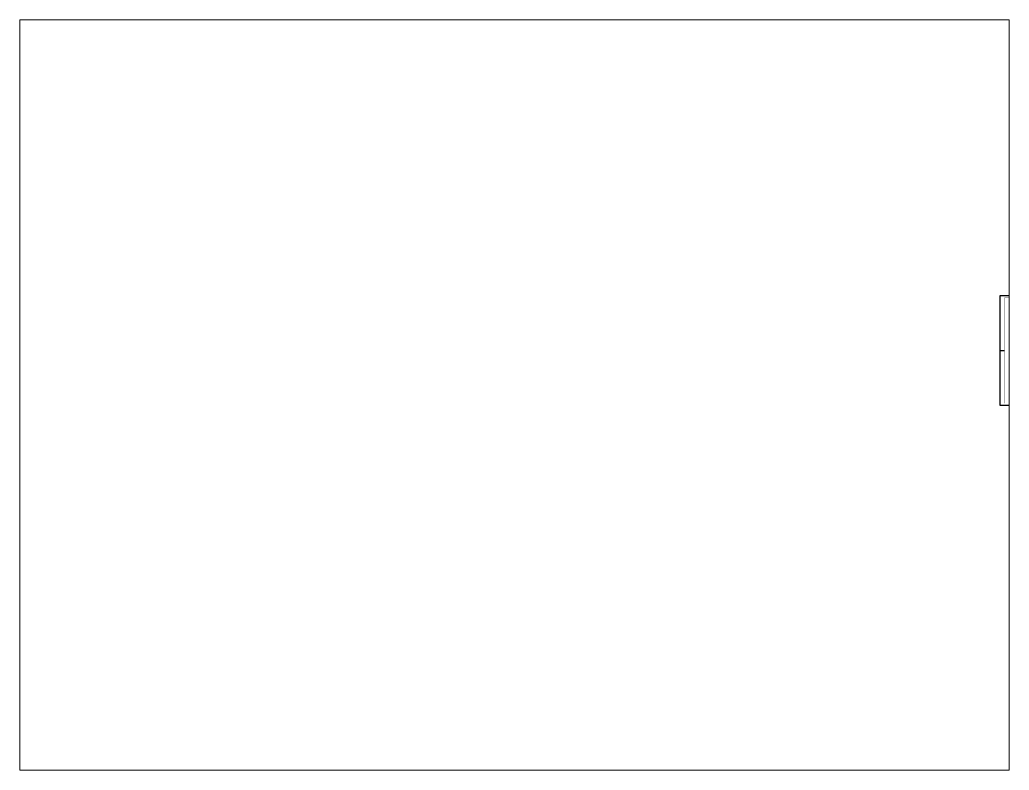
# Paper-space layout 'Layout2' of a CAD drawing. Header units: millimetres. Extents: x 26 to 231, y 20 to 176.
# The model-space entities are those that its viewports show. They can reach past a viewport. Long polylines and large blocks are cut down to what shows.
import ezdxf

# ---------------------------------------------------------------- set-up
doc = ezdxf.new("R2010")
doc.units = ezdxf.units.MM
doc.layers.add('ARM_LONGITUDINAL_Ø8', color=32, linetype='Continuous', lineweight=9)
doc.layers.add('ARQ-FOLHA', color=7, linetype='Continuous')
doc.layers.add('COTA CYPE', color=31, linetype='Continuous')
pattern_1 = [(0, (3.427, 0), (0, 6.985), [5.08, -1.905]), (90, (3.427, 0), (-6.985, 4e-16), [5.08, -1.905])]
pattern_2 = [(0, (0.2575, -29.6454), (0, 6.985), [5.08, -1.905]), (90, (0.2575, -29.6454), (-6.985, 4e-16), [5.08, -1.905])]
pattern_3 = [(0, (0, 0), (0, 6.985), [5.08, -1.905]), (90, (0, 0), (-6.985, 4e-16), [5.08, -1.905])]

# ---------------------------------------------------------------- blocks, each defined once
blk = doc.blocks.new('FOLHA A1')
at = {"layer": 'ARQ-FOLHA'}
for p, q in [((841, 0), (0, 0)), ((0, 0), (0, -594)), ((286, -10), (286, 0)), ((471, -10), (471, 0)), ((656, -10), (656, 0)), ((841, -594), (841, 0)), ((0, -297), (25, -297)), ((831, -297), (841, -297)), ((286, -594), (286, -584)), ((471, -594), (471, -584)), ((656, -594), (656, -584)), ((0, -594), (841, -594))]:
    blk.add_line(p, q, dxfattribs=at)
at = {"layer": 'ARQ-FOLHA', "const_width": 1}
blk.add_lwpolyline([(25, -10), (25, -584), (831, -584), (831, -10), (25, -10)], dxfattribs=at)

msp = doc.modelspace()

# ---------------------------------------------------------------- hatches: boundary and pattern name
at = {"layer": 'ARM_LONGITUDINAL_Ø8'}
h = msp.add_hatch(dxfattribs=at)
h.set_pattern_fill('ANGLE', color=252)
h.set_pattern_definition(pattern_3)
h.paths.add_polyline_path([(369.888, -16.637), (369.5886, -16.637), (369.5886, -16.9442)])
h = msp.add_hatch(dxfattribs=at)
h.set_pattern_fill('ANGLE', color=252)
h.set_pattern_definition(pattern_3)
h.paths.add_polyline_path([(350.6581, -29.2297), (350.3587, -29.2297), (350.3587, -29.5369)])
at = {"layer": 'COTA CYPE'}
h = msp.add_hatch(dxfattribs=at)
h.set_pattern_fill('ANGLE', color=252)
h.set_pattern_definition([(0, (19.23, 12.593), (0, 6.985), [5.08, -1.905]), (90, (19.23, 12.593), (-6.985, 4e-16), [5.08, -1.905])])
h.paths.add_polyline_path([(369.888, -16.637), (369.5886, -16.637), (369.5886, -16.9442)])
h = msp.add_hatch(dxfattribs=at)
h.set_pattern_fill('ANGLE', color=252)
h.set_pattern_definition(pattern_1)
h.paths.add_polyline_path([(369.5886, -16.637), (369.5886, -16.9442), (369.888, -16.637)])
h = msp.add_hatch(dxfattribs=at)
h.set_pattern_fill('ANGLE', color=252)
h.set_pattern_definition(pattern_1)
h.paths.add_polyline_path([(350.3587, -29.5369), (350.6581, -29.2297), (350.3587, -29.2297)])
h = msp.add_hatch(dxfattribs=at)
h.set_pattern_fill('ANGLE', color=252)
h.set_pattern_definition([(0, (16.06, -17.053), (0, 6.985), [5.08, -1.905]), (90, (16.06, -17.053), (-6.985, 4e-16), [5.08, -1.905])])
h.paths.add_polyline_path([(366.7182, -46.2824), (366.4188, -46.2824), (366.4188, -46.5896)])
h = msp.add_hatch(dxfattribs=at)
h.set_pattern_fill('ANGLE', color=252)
h.set_pattern_definition(pattern_2)
h.paths.add_polyline_path([(366.4188, -46.2824), (366.4188, -46.5896), (366.7182, -46.2824)])
h = msp.add_hatch(dxfattribs=at)
h.set_pattern_fill('ANGLE', color=252)
h.set_pattern_definition(pattern_2)
h.paths.add_polyline_path([(347.189, -59.1824), (347.4884, -58.8751), (347.189, -58.8751)])

# ---------------------------------------------------------------- block references
at = {"layer": 'ARQ-FOLHA', "xscale": 0.1, "yscale": 0.1, "zscale": 0.1}
msp.add_blockref('FOLHA A1', (528.8048, -9.7651), dxfattribs=at)

psp = doc.layouts.new('Layout2')

# ---------------------------------------------------------------- viewports
at = {"layer": 'COTA CYPE', "view_target_point": (260.1879, -124.5571)}
psp.add_viewport(center=(128.5, 97.5), size=(205.6, 156), view_center_point=(4.9073, 60.9573), view_height=407.846112, dxfattribs=at)

doc.saveas('drawing.dxf')
